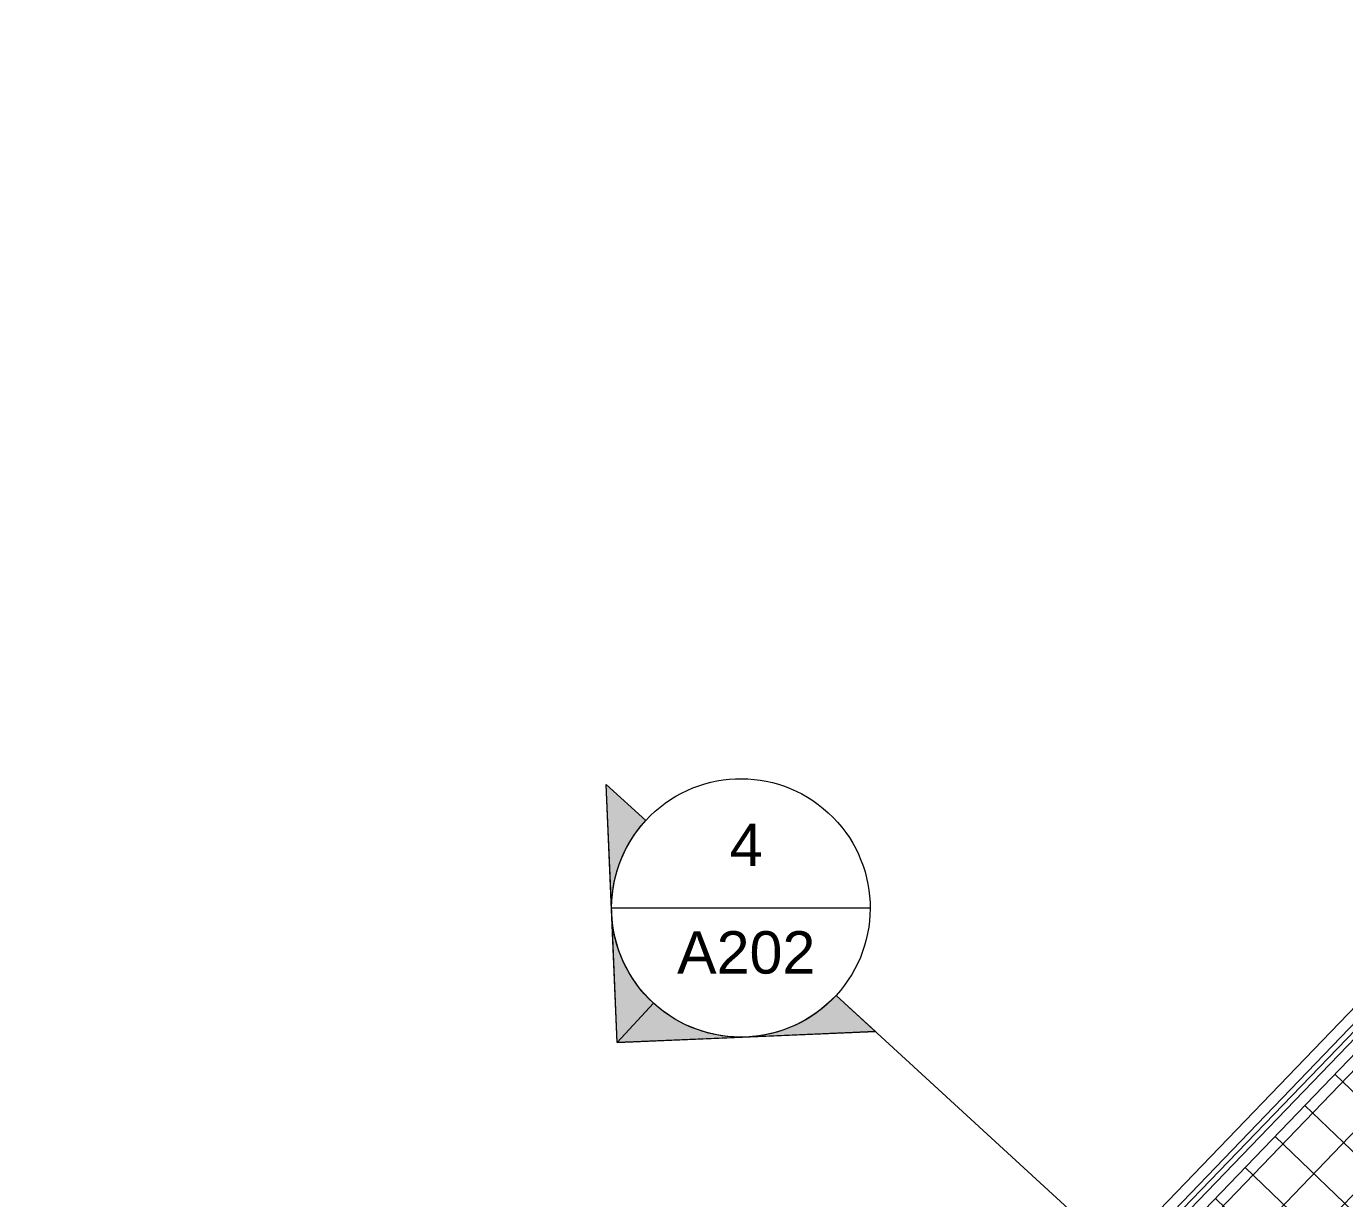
# Model space of a CAD drawing. Header units: metres. Extents: x 11 to 152, y 1 to 34.
# Drawn here: x 10.62 to 16.74, y 20.38 to 25.82 of the extents above; entities that cross this region are included whole.
import ezdxf

# ---------------------------------------------------------------- set-up
doc = ezdxf.new("R2010")
doc.units = ezdxf.units.M
for name, color, linetype, lineweight in [('A-FLOR-PATT', 8, 'Continuous', 9), ('A-GLAZ-CWMG', 51, 'Continuous', 9), ('A-WALL', 113, 'Continuous', 9), ('G-ANNO-SYMB', 111, 'Continuous', 9)]:
    doc.layers.add(name, color=color, linetype=linetype, lineweight=lineweight)
doc.styles.add('Arial', font='Arial.ttf', dxfattribs={"height": 0.196707})

# ---------------------------------------------------------------- blocks, each defined once
blk = doc.blocks.new('Circular Mullion - 25mm Radius-1820486-1 Piso')
at = {"layer": 'A-GLAZ-CWMG'}
for p, q in [((21.1716, 25.7532), (10.693, 14.8627)), ((21.1723, 25.7179), (10.7283, 14.8634)), ((10.7637, 14.8641), (21.173, 25.6825))]:
    blk.add_line(p, q, dxfattribs=at)
blk = doc.blocks.new('Section - M_Section Head - Filled-1049-1 Piso')
at = {"layer": 'G-ANNO-SYMB'}
h = blk.add_hatch(color=256, dxfattribs=at)
edge = h.paths.add_edge_path(flags=0)
edge.add_line((-0.006, 0.008485), (-0.006, 0.006))
edge.add_arc((-0.006, 0), 0.006, 90, 135)
edge.add_line((-0.010243, 0.004243), (-0.006, 0.008485))
h = blk.add_hatch(color=256, dxfattribs=at)
edge = h.paths.add_edge_path(flags=0)
edge.add_line((-0.006, 0.008485), (-0.001757, 0.004243))
edge.add_arc((-0.006, 0), 0.006, 45, 90)
edge.add_line((-0.006, 0.006), (-0.006, 0.008485))
h = blk.add_hatch(color=256, dxfattribs=at)
edge = h.paths.add_edge_path(flags=0)
edge.add_line((-0.014485, 0), (-0.010243, 0.004243))
edge.add_arc((-0.006, 0), 0.006, 135, 180)
edge.add_line((-0.012, 0), (-0.014485, 0))
h = blk.add_hatch(color=256, dxfattribs=at)
edge = h.paths.add_edge_path(flags=0)
edge.add_line((0.002485, 0), (0, 0))
edge.add_arc((-0.006, 0), 0.006, 360, 405)
edge.add_line((-0.001757, 0.004243), (0.002485, 0))
for p, q in [((-0.006, 0.008485), (-0.014485, 0)), ((-0.006, 0.008485), (-0.010243, 0.004243)), ((-0.006, 0.008485), (0.002485, 0)), ((-0.006, 0.006), (-0.006, 0.008485)), ((-0.006, 0.008485), (-0.006, 0.006)), ((-0.001757, 0.004243), (-0.006, 0.008485)), ((-0.010243, 0.004243), (-0.014485, 0)), ((0.002485, 0), (-0.001757, 0.004243)), ((-0.014485, 0), (-0.012, 0)), ((0, 0), (0.002485, 0)), ((-0.012, 0), (-0.014485, 0)), ((0, 0), (0.002485, 0))]:
    blk.add_line(p, q, dxfattribs=at)
for start, end in [(360, 180), (90, 135), (45, 90), (135, 180), (360, 45), (180, 360)]:
    blk.add_arc((-0.006, 0), 0.006, start, end, dxfattribs=at)

msp = doc.modelspace()

# ---------------------------------------------------------------- hatches: boundary and pattern name
at = {"layer": 'A-FLOR-PATT'}
h = msp.add_hatch(dxfattribs=at)
h.set_pattern_fill('FP_30', color=256, style=0, pattern_type=2)
h.set_pattern_definition([(316.102, (-12.445, 37.618), (0.1386753, 0.1441151), []), (46.102, (-12.445, 37.618), (-0.1441151, 0.1386753), [])])
h.paths.add_polyline_path([(11.6069, 14.1914), (11.815, 14.4076), (11.8333, 14.39), (13.2201, 15.8312), (13.2018, 15.8488), (13.6188, 16.2822), (13.6371, 16.2646), (21.931, 24.8838), (21.1743, 25.6118), (10.8344, 14.8654), (11.5233, 14.2026), (11.5579, 14.2386), (11.5917, 14.206)], flags=0)
h.paths.add_polyline_path([(25.8197, 21.2092), (25.89, 21.2823), (22.089, 24.9399), (22.0197, 24.8679), (22.3259, 24.5732), (22.3248, 24.572), (25.8186, 21.2103)], flags=0)

# ---------------------------------------------------------------- linework, layer by layer
at = {"layer": 'A-WALL'}
for p, q in [((10.6219, 14.8618), (21.1703, 25.824)), ((21.1744, 25.6119), (10.834, 14.8658))]:
    msp.add_line(p, q, dxfattribs=at)
at = {"layer": 'G-ANNO-SYMB'}
for p, q in [((13.3386, 21.7298), (14.5386, 21.7298)), ((14.3804, 21.3238), (15.5814, 20.2204))]:
    msp.add_line(p, q, dxfattribs=at)

# ---------------------------------------------------------------- block references
at = {"layer": 'A-GLAZ-CWMG'}
msp.add_blockref('Circular Mullion - 25mm Radius-1820486-1 Piso', (0, 0), dxfattribs=at)
at = {"layer": 'G-ANNO-SYMB', "extrusion": (0, 0, -1), "xscale": 99.99999999999993, "yscale": 99.99999999999993, "zscale": 99.99999999999993, "rotation": 222.5755457299528}
msp.add_blockref('Section - M_Section Head - Filled-1049-1 Piso', (-14.3804, 21.3238), dxfattribs=at)

# ---------------------------------------------------------------- texts
at = {"layer": 'G-ANNO-SYMB', "attachment_point": 2, "line_spacing_factor": 0.938532, "style": 'Arial'}
for s, insert, char_height, width in [('4', (13.9634, 22.1206), 0.1967, 0.182388), ('A202', (13.9634, 21.6217), 0.19671, 0.76555)]:
    msp.add_mtext(s, dxfattribs=dict(at, insert=insert, char_height=char_height, width=width))

doc.saveas('drawing.dxf')
